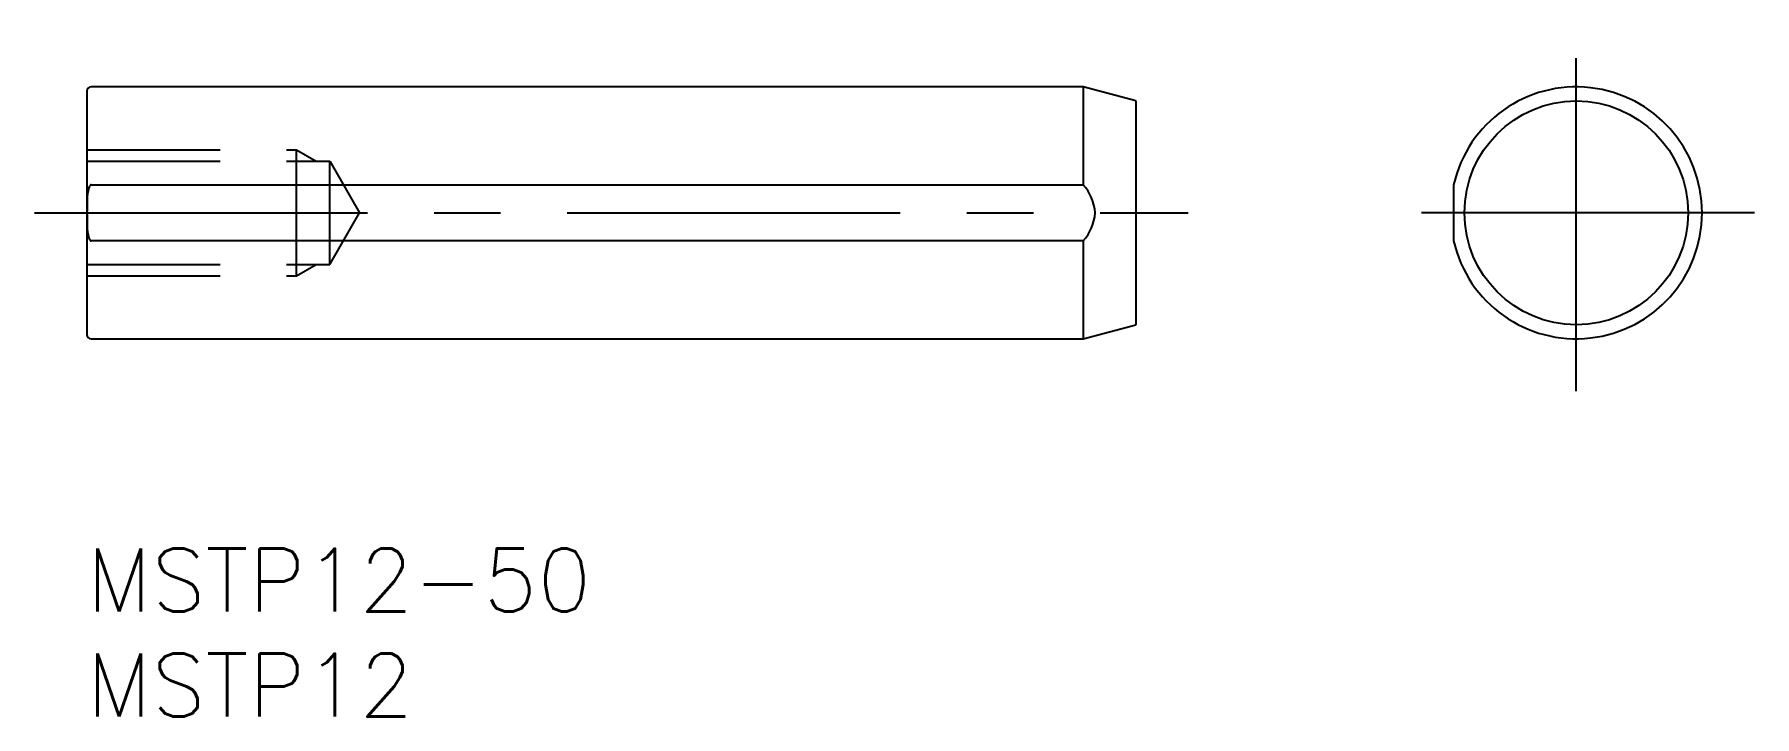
# Model space of a CAD drawing. Extents: x -2.5 to 79.5, y -8 to 24.5.
import ezdxf

# ---------------------------------------------------------------- set-up
doc = ezdxf.new("R2010")
doc.units = 0
doc.header["$LTSCALE"] = 0.5
doc.linetypes.add('CENTER', pattern=[50.8, 31.75, -6.35, 6.35, -6.35])
doc.linetypes.add('DASHED', pattern=[19.05, 12.7, -6.35])
for name, color, linetype in [('MSM_CENTER', 1, 'CENTER'), ('MSM_CONTINUOUS', 7, 'CONTINUOUS'), ('MSM_DASHED', 4, 'DASHED'), ('MSM_PART_NUMBER', 7, 'CONTINUOUS')]:
    doc.layers.add(name, color=color, linetype=linetype)
doc.styles.get("Standard").update_dxf_attribs({"font": 'txt.shx', "height": 1, "bigfont": 'bigfont.shx'})

# ---------------------------------------------------------------- blocks, each defined once
blk = doc.blocks.new('*U11')
at = {"layer": 'MSM_PART_NUMBER'}
blk.add_text('MSTP12-50', height=3, dxfattribs=at).set_placement((0, -3))
blk = doc.blocks.new('*U12')
at = {"layer": 'MSM_PART_NUMBER'}
blk.add_text('MSTP12', height=3, dxfattribs=at).set_placement((0, -8))

msp = doc.modelspace()

# ---------------------------------------------------------------- linework, layer by layer
at = {"layer": 'MSM_CENTER'}
for p, q in [((71, 7.5), (71, 24.5)), ((-2.5, 16), (52.5, 16)), ((79.5, 16), (62.5, 16))]:
    msp.add_line(p, q, dxfattribs=at)
at = {"layer": 'MSM_CONTINUOUS'}
for p, q in [((0, 21.8), (0, 10.2)), ((47.5, 22), (0.2, 22)), ((50, 21.33), (47.5, 22)), ((47.5, 22), (47.5, 17.333)), ((50, 21.33), (50, 10.67)), ((0.2, 17.333), (47.5, 17.333)), ((65.15, 17.333), (65.15, 14.667)), ((47.5, 14.667), (0.2, 14.667)), ((47.5, 14.667), (47.5, 10)), ((47.5, 10), (50, 10.67)), ((0.2, 10), (47.5, 10))]:
    msp.add_line(p, q, dxfattribs=at)
msp.add_circle((71, 16), 5.33, dxfattribs=at)
for centre, radius, start, end in [((0.2, 21.8), 0.2, 90, 180), ((71, 16), 6, 192.83857, 167.16143), ((0.378, 17.121), 0.291, 137.09389, 164.52415), ((0.202, 17.277), 0.0558, 91.94539, 132.28668), ((45.921, 15.886), 2.142, 3.03986, 42.4968), ((21.981, 16), 21.974, 178.4304, 181.5696), ((1.901, 16.645), 1.887, 162.94984, 181.31012), ((45.921, 16.114), 2.142, 317.5032, 356.96014), ((1.901, 15.355), 1.887, 178.68988, 197.05016), ((0.378, 14.879), 0.291, 195.47585, 222.90611), ((0.202, 14.723), 0.0558, 227.71332, 268.05461), ((0.2, 10.2), 0.2, 180, 270)]:
    msp.add_arc(centre, radius, start, end, dxfattribs=at)
at = {"layer": 'MSM_DASHED'}
for p, q in [((0, 19), (10, 19)), ((10, 13), (10, 19)), ((10, 19), (10.938, 18.458)), ((0, 18.458), (11.581, 18.458)), ((11.581, 13.541), (11.581, 18.458)), ((11.581, 18.458), (13, 16)), ((11.581, 13.541), (13, 16)), ((0, 13.541), (11.581, 13.541)), ((10, 13), (10.938, 13.541)), ((0, 13), (10, 13))]:
    msp.add_line(p, q, dxfattribs=at)

# ---------------------------------------------------------------- block references
at = {"layer": 'MSM_CONTINUOUS'}
for name in ['*U11', '*U12']:
    msp.add_blockref(name, (0, 0), dxfattribs=at)

doc.saveas('drawing.dxf')
